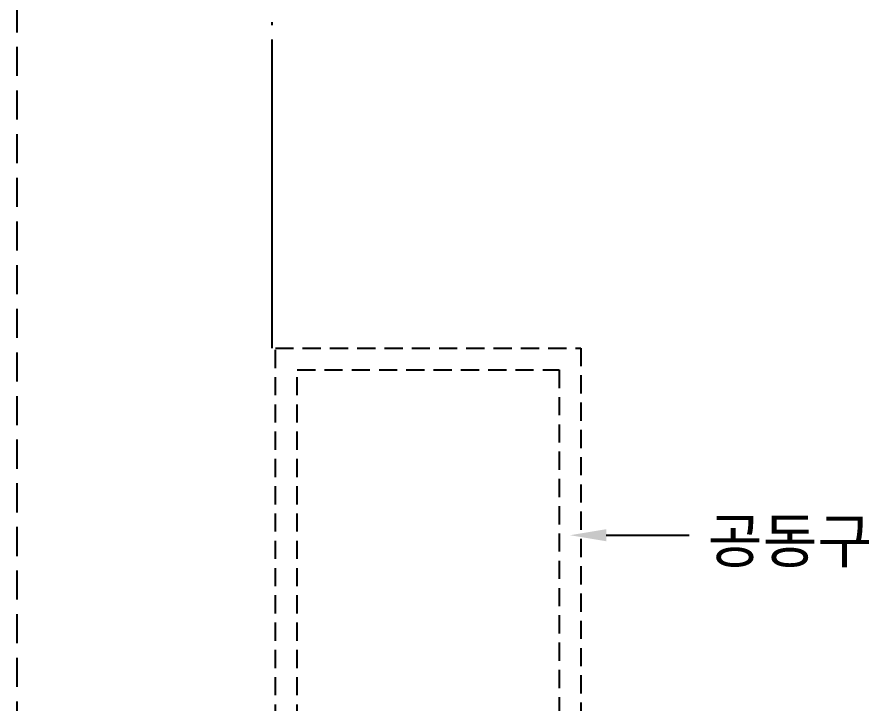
# Model space of a CAD drawing. Header units: millimetres. Extents: x -168200 to 672800, y -7409 to 118800.
# Drawn here: x 109000 to 120709, y 28006 to 37451 of the extents above; entities that cross this region are included whole.
import ezdxf
from ezdxf.enums import TextEntityAlignment as Align
from ezdxf.xclip import XClip

# ---------------------------------------------------------------- set-up
doc = ezdxf.new("R2010")
doc.units = ezdxf.units.MM
doc.header["$LTSCALE"] = 200
doc.header["$XCLIPFRAME"] = 0
doc.linetypes.add('CEN-GAUN', pattern=[32.2, 30, -1, 0.2, -1])
doc.linetypes.add('HIDDEN', pattern=[0.375, 0.25, -0.125])
for name, color, linetype in [('1 BA', 9, 'Continuous'), ('1 CEN', 15, 'CEN-GAUN'), ('1 RM', 8, 'Continuous'), ('공동구', 8, 'HIDDEN')]:
    doc.layers.add(name, color=color, linetype=linetype)
doc.styles.add('스타일1', font='malgun.ttf')

# ---------------------------------------------------------------- blocks, each defined once
blk = doc.blocks.new('I-Center 1층 평면도')
at = {"layer": '공동구', "ltscale": 5}
for p, q in [((50, 350), (50, 19000)), ((50, 19000), (4250, 19000)), ((4250, 19000), (4250, -8300)), ((350, 350), (350, 18700)), ((350, 18700), (3950, 18700)), ((3950, 18700), (3950, -8424))]:
    blk.add_line(p, q, dxfattribs=at)

msp = doc.modelspace()

# ---------------------------------------------------------------- linework, layer by layer
at = {"layer": '1 BA', "linetype": 'HIDDEN', "ltscale": 8}
msp.add_line((109000, 14440), (109000, 42465), dxfattribs=at)
at = {"layer": '1 CEN'}
msp.add_line((112500, 95100), (112500, 32900), dxfattribs=at)
msp.add_line((112500, 95100), (112500, 32900), dxfattribs=at)
at = {"layer": '1 RM'}
msp.add_polyline3d([(117097.9, 30326.1, 0), (118211.6, 30326.1, 0), (118237.5, 30326.1, 0)], dxfattribs=at)
msp.add_solid([(117097.9, 30242.7), (116597.9, 30326.1), (117097.9, 30409.4)], dxfattribs=at)

# ---------------------------------------------------------------- block references
ref = msp.add_blockref('I-Center 1층 평면도', (112500, 13900))
XClip(ref).set_block_clipping_path([(-103200.0000000001, -9700.0000000002), (34199.9999999998, 100700)])

# ---------------------------------------------------------------- texts
at = {"layer": '1 RM', "style": '스타일1'}
msp.add_text('공동구', height=600, dxfattribs=at).set_placement((119622.6, 30240.1), align=Align.MIDDLE)

doc.saveas('drawing.dxf')
